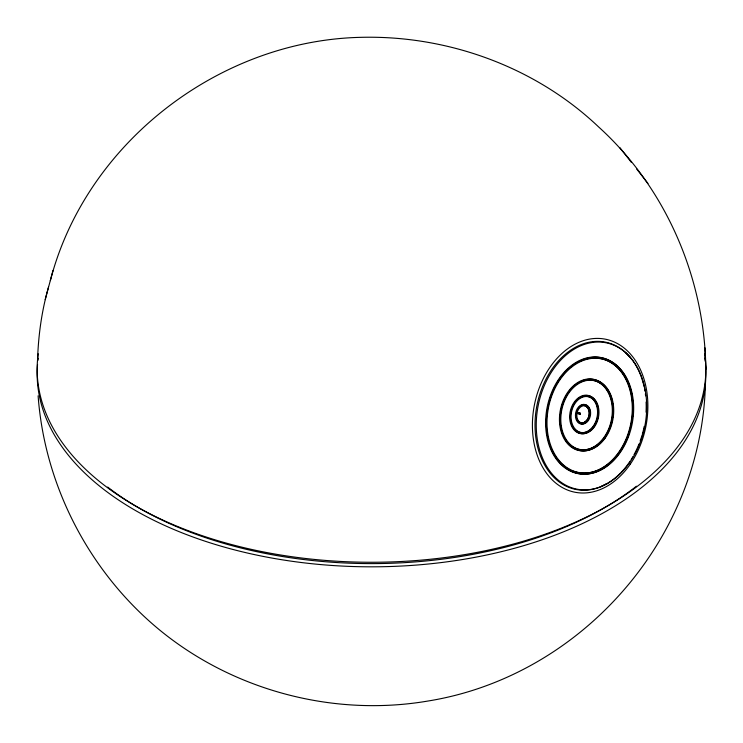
<?xml version="1.0" encoding="UTF-8"?>
<svg xmlns="http://www.w3.org/2000/svg" width="743" height="743" viewBox="0 0 743 743"><rect width="100%" height="100%" fill="white"/><g stroke="black" fill="none" stroke-linecap="round" stroke-linejoin="round"><path stroke-width="1.11" d="M37.596 359.24C38.385 334.898 41.794 310.63 48.49 287.207M705.404 383.769C701.819 538.944 580.775 676.557 427.634 701.086C333.44 717.041 233.516 690.563 159.643 630.008C89.662 572.435 44.701 486.238 38.116 395.805M580.348 413.916L579.828 412.736L579.122 413.647L579.967 414.399L580.348 413.916L578.119 413.461M50.338 280.65C85.928 142.888 219.491 40.252 361.209 37.326C447.927 35.2 535.601 67 598.644 126.96C666.22 188.155 704.726 278.421 705.85 369.225M45.202 299.643L52.994 270.545M620.377 473.189A75.127 54.657 -78.6 0 1 607.003 483.609L600.873 486.656A75.127 54.657 -78.6 0 1 536.66 406.904A75.127 54.657 -78.6 0 1 625.365 352.358L629.888 356.984A75.127 54.657 -78.6 0 1 642.853 381.837M600.873 486.656L607.012 483.609M588.335 432.073L586.413 432.993A19.485 14.173 -78.6 0 1 570.039 421.207A19.485 14.173 -78.6 0 1 579.819 396.883L581.741 395.963A19.485 14.173 -78.6 0 1 596.768 403.254M578.165 412.802L580.394 413.247M578.193 413.117L580.422 413.572M577.961 413.749L580.19 414.195M583.199 405.381C592.329 406.319 590.425 421.968 582.113 422.999L579.614 422.461L578.286 421.272M625.355 352.358L629.888 356.984M619.82 147.606L631.476 162.503M636.677 169.023L647.952 183.437M704.94 347.845L705.404 359.24M704.745 353.547A334.35 193.031 0 0 1 371.695 562.265A334.35 193.031 0 0 1 38.227 353.77M705.544 365.565A334.35 193.031 0 0 1 370.543 566.816A334.35 193.031 0 0 1 37.54 364.469M37.967 360.318A334.35 193.031 0 0 1 38.227 358.321M704.745 358.098A334.35 193.031 0 0 1 705.144 361.219M636.426 486.201A328.787 189.827 0 0 1 633.853 488.188M633.212 488.68A328.787 189.827 0 0 1 107.679 487.064M642.955 382.19A75.127 54.657 -78.6 0 1 644.144 386.964M644.562 389.016A75.127 54.657 -78.6 0 1 644.943 391.097M645.361 393.892A75.127 54.657 -78.6 0 1 645.602 395.833M646.094 401.991A75.127 54.657 -78.6 0 1 646.038 412.189M644.209 426.408A75.127 54.657 -78.6 0 1 642.258 434.479M641.952 435.528A75.127 54.657 -78.6 0 1 640.178 440.933M639.054 443.924A75.127 54.657 -78.6 0 1 634.03 454.651M632.971 456.536A75.127 54.657 -78.6 0 1 631.123 459.592M630.129 461.115A75.127 54.657 -78.6 0 1 621.037 472.511M624.826 443.868A59.18 43.057 -78.6 0 1 557.9 461.227A59.18 43.057 -78.6 0 1 564.884 371.444A59.18 43.057 -78.6 0 1 629.386 385.143M629.618 385.803A59.18 43.057 -78.6 0 1 630.928 390.121M631.178 391.115A59.18 43.057 -78.6 0 1 632.386 397.171M632.757 400.05A59.18 43.057 -78.6 0 1 633.055 403.43M632.962 414.418A59.18 43.057 -78.6 0 1 632.757 416.637M632.312 420.055A59.18 43.057 -78.6 0 1 631.894 422.572M629.33 432.807A59.18 43.057 -78.6 0 1 625.16 443.181M600.428 358.488A58.121 42.286 -78.6 0 1 631.244 421.021A58.121 42.286 -78.6 0 1 581.63 473.031M580.692 472.947A58.121 42.286 -78.6 0 1 571.274 470.43M570.438 470.04A58.121 42.286 -78.6 0 1 567.141 468.22M564.615 466.465A58.121 42.286 -78.6 0 1 558.337 460.4M555.727 456.908A58.121 42.286 -78.6 0 1 554.612 455.162M553.21 452.719A58.121 42.286 -78.6 0 1 552.142 450.592M551.715 449.673A58.121 42.286 -78.6 0 1 550.869 447.713M549.402 443.673A58.121 42.286 -78.6 0 1 548.631 441.073M547.35 435.379A58.121 42.286 -78.6 0 1 547.034 433.438M550.034 398.638A58.121 42.286 -78.6 0 1 551.12 395.48M552.105 392.936A58.121 42.286 -78.6 0 1 554.798 387.084M555.885 385.05A58.121 42.286 -78.6 0 1 557.036 383.063M557.352 382.534A58.121 42.286 -78.6 0 1 558.318 381.001M559.535 379.19A58.121 42.286 -78.6 0 1 561.532 376.478M565.293 372.076A58.121 42.286 -78.6 0 1 568.163 369.252M570.429 367.302A58.121 42.286 -78.6 0 1 571.711 366.29M579.224 361.646A58.121 42.286 -78.6 0 1 581.658 360.559M582.558 360.206A58.121 42.286 -78.6 0 1 585.735 359.166M587.174 358.804A58.121 42.286 -78.6 0 1 589.069 358.423M591.846 358.061A58.121 42.286 -78.6 0 1 599.517 358.33M594.289 447.76A36.361 26.451 -78.6 0 1 561.169 431.776A36.361 26.451 -78.6 0 1 575.296 384.196A36.361 26.451 -78.6 0 1 610.152 394.301M610.375 394.839A36.361 26.451 -78.6 0 1 611.758 398.954M611.86 399.307A36.361 26.451 -78.6 0 1 612.306 401.201M612.669 403.115A36.361 26.451 -78.6 0 1 613.179 407.851M612.975 415.662A36.361 26.451 -78.6 0 1 612.734 417.529M612.334 419.851A36.361 26.451 -78.6 0 1 611.814 422.2M611.647 422.869A36.361 26.451 -78.6 0 1 611.062 424.931M610.783 425.804A36.361 26.451 -78.6 0 1 608.786 430.912M608.554 431.404A36.361 26.451 -78.6 0 1 595.022 447.323M582.484 381.178A35.311 25.689 -78.6 0 1 611.489 419.433A35.311 25.689 -78.6 0 1 570.345 445.141M567.457 442.215A35.311 25.689 -78.6 0 1 565.497 439.54M564.736 438.277A35.311 25.689 -78.6 0 1 563.37 435.593M562.405 433.206A35.311 25.689 -78.6 0 1 561.234 429.324M560.621 426.259A35.311 25.689 -78.6 0 1 560.333 424.16M562.34 404.749A35.311 25.689 -78.6 0 1 563.027 402.734M564.819 398.527A35.311 25.689 -78.6 0 1 566.147 396M567.828 393.298A35.311 25.689 -78.6 0 1 569.119 391.496M569.788 390.651A35.311 25.689 -78.6 0 1 571.293 388.895M572.816 387.335A35.311 25.689 -78.6 0 1 575.193 385.264M579.345 382.561A35.311 25.689 -78.6 0 1 581.973 381.363M596.982 403.765A19.485 14.173 -78.6 0 1 597.632 405.669M597.734 406.031A19.485 14.173 -78.6 0 1 598.189 408.158M598.152 416.303A19.485 14.173 -78.6 0 1 594.883 425.368M594.446 426.064A19.485 14.173 -78.6 0 1 589.004 431.655M587.741 396.418A18.436 13.411 -78.6 0 1 595.617 421.866A18.436 13.411 -78.6 0 1 574.107 428.655M572.166 425.581A18.436 13.411 -78.6 0 1 571.516 424.012M574.608 402.78A18.436 13.411 -78.6 0 1 579.911 397.811M580.794 397.347A18.436 13.411 -78.6 0 1 584.295 396.279M586.32 422.228A9.956 7.244 -78.6 0 1 576.104 419.433A9.956 7.244 -78.6 0 1 580.162 405.52A9.956 7.244 -78.6 0 1 589.84 410.155M588.549 419.377A9.956 7.244 -78.6 0 1 587.555 420.9M582.01 405.585A8.907 6.473 -78.6 0 1 585.707 405.919L587.685 407.703L588.948 410.554A8.907 6.473 -78.6 0 1 588.502 417.26L586.914 420.166L584.602 422.228A8.907 6.473 -78.6 0 1 579.614 422.461M630.259 464.18A78.015 56.756 -78.6 0 0 606.074 339.328A78.015 56.756 -78.6 0 0 534.124 443.608A78.015 56.756 -78.6 0 0 630.259 464.18M629.72 462.527A74.625 54.295 -78.6 0 0 606.873 342.96A74.625 54.295 -78.6 0 0 537.848 442.438A74.625 54.295 -78.6 0 0 629.72 462.527M619.486 453.555A58.994 42.918 -78.6 0 0 603.195 358.191A58.994 42.918 -78.6 0 0 547.377 435.287A58.994 42.918 -78.6 0 0 619.486 453.555M619.04 452.543A57.945 42.156 -78.6 0 0 602.517 359.11A57.945 42.156 -78.6 0 0 548.065 435.296A57.945 42.156 -78.6 0 0 619.04 452.543M604.904 438.444A36.175 26.321 -78.6 0 0 595.18 379.84A36.175 26.321 -78.6 0 0 560.779 426.891A36.175 26.321 -78.6 0 0 604.904 438.444M603.929 438.156A35.125 25.55 -78.6 0 0 595.199 380.945A35.125 25.55 -78.6 0 0 561.309 425.98A35.125 25.55 -78.6 0 0 603.929 438.156M588.419 420.445A9.78 7.114 -78.6 0 0 585.428 404.777A9.78 7.114 -78.6 0 0 576.382 417.807A9.78 7.114 -78.6 0 0 588.419 420.445M587.741 419.758A8.721 6.343 -78.6 0 0 585.066 405.78A8.721 6.343 -78.6 0 0 577.005 417.408A8.721 6.343 -78.6 0 0 587.741 419.758M594.586 426.64A19.309 14.043 -78.6 0 0 588.67 395.713A19.309 14.043 -78.6 0 0 570.819 421.448A19.309 14.043 -78.6 0 0 594.586 426.64M593.898 425.962A18.25 13.281 -78.6 0 0 588.317 396.716A18.25 13.281 -78.6 0 0 571.432 421.049A18.25 13.281 -78.6 0 0 593.898 425.962"/></g></svg>
